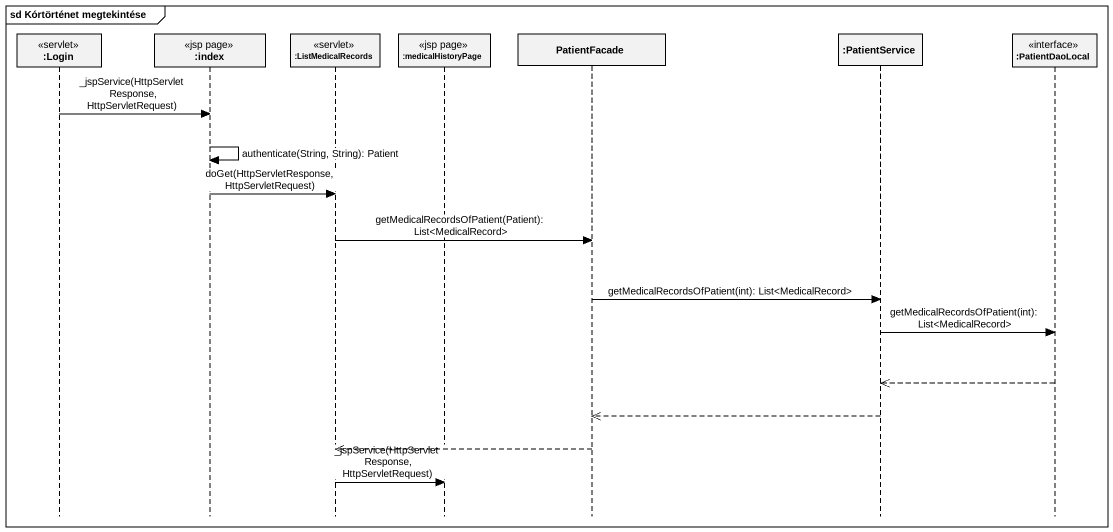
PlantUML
@startuml
mainframe sd Kórtörténet megtekintése
hide footbox
participant ":Login" as Login <<servlet>>
participant ":index" as index <<jsp page>>
participant ":ListMedicalRecords" as ListMedicalRecords <<servlet>>
participant ":medicalHistoryPage" as medicalHistoryPage <<jsp page>>
participant PatientFacade
participant ":PatientService" as PatientService
participant ":PatientDaoLocal" as PatientDaoLocal <<interface>>

Login -> index : _jspService(HttpServletResponse, HttpServletRequest)
index -> index : authenticate(String, String): Patient
index -> ListMedicalRecords : doGet(HttpServletResponse, HttpServletRequest)
ListMedicalRecords -> PatientFacade : getMedicalRecordsOfPatient(Patient): List<MedicalRecord>
PatientFacade -> PatientService : getMedicalRecordsOfPatient(int): List<MedicalRecord>
PatientService -> PatientDaoLocal : getMedicalRecordsOfPatient(int): List<MedicalRecord>
PatientDaoLocal -->> PatientService
PatientService -->> PatientFacade
PatientFacade -->> ListMedicalRecords
ListMedicalRecords -> medicalHistoryPage : _jspService(HttpServletResponse, HttpServletRequest)
@enduml
